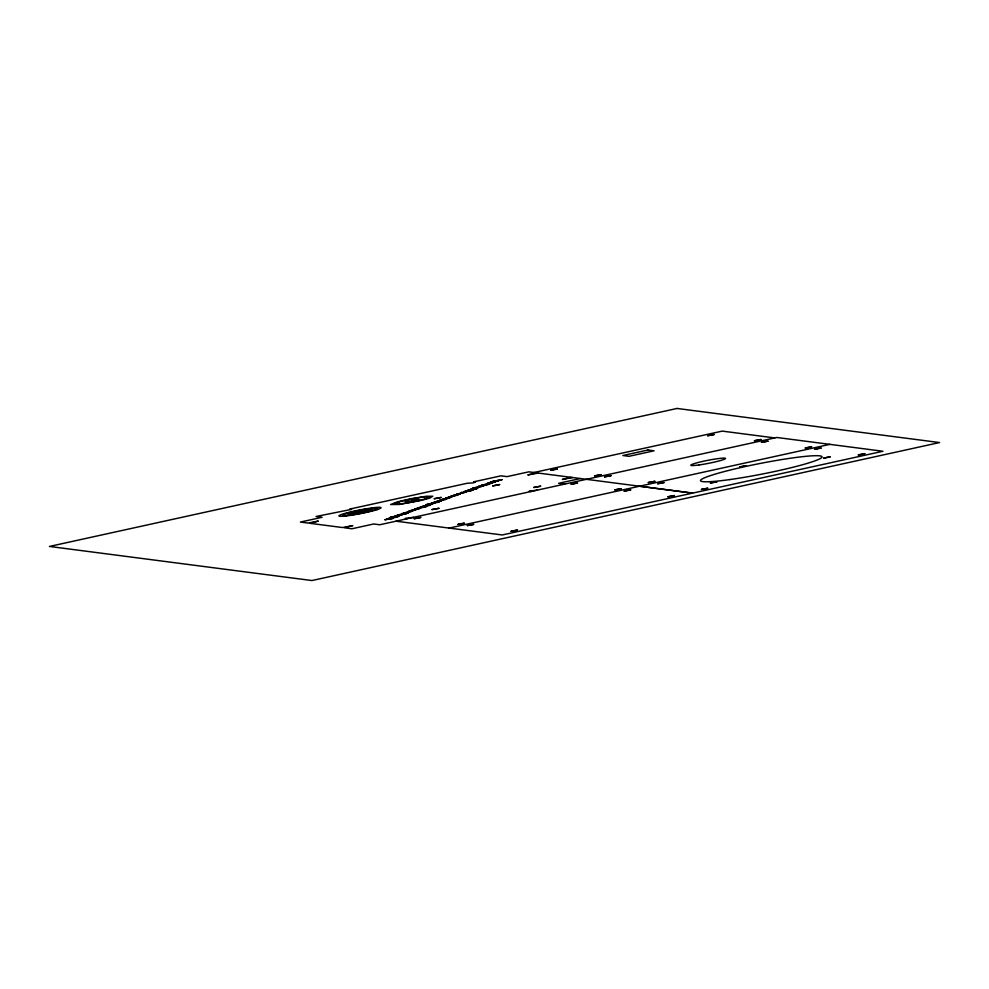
<?xml version="1.0" encoding="UTF-8"?>
<svg xmlns="http://www.w3.org/2000/svg" width="989" height="989" viewBox="0 0 989 989"><rect width="100%" height="100%" fill="white"/><g stroke="black" fill="none" stroke-linecap="round" stroke-linejoin="round"><path stroke-width="1.48" d="M417.581 500.347L411.659 501.349L417.618 500.298M426.704 498.345L428.373 497.652M395.192 503.253L399.235 501.843M430.079 497.85L432.799 496.255L426.605 496.231L411.585 498.604L397.38 501.88L390.618 504.526L399.099 504.477L418.977 500.854M396.861 515.467L396.057 515.764L398.295 515.269L397.491 515.553M398.938 514.713L408.321 513.007L397.306 515.294L406.689 513.588M461.752 492.411L461.146 492.621L470.541 490.915L469.936 491.137M469.713 489.604L468.91 489.889L477.193 488.529L476.389 488.813M400.854 514.898L400.038 515.182L402.276 514.7L401.472 514.985M422.204 507.382L416.962 508.334L424.701 507.134L423.341 507.221M474.324 489.11L476.71 488.269L470.541 489.308L475.956 488.529M377.934 509.372L377.168 509.619M425.962 498.592L426.259 498.493A18.643 1.619 -11.1 0 1 418.013 500.743M429.634 497.999L428.88 498.246M443.69 499.21L441.922 499.544L448.623 498.184L439.079 500.483L445.248 499.433L444.481 499.544C449.822 498.567 439.808 499.309 444.506 499.222M358.896 512.648L360.8 511.993L352.01 513.526L359.032 511.758L355.508 512.277L348.19 514.243A8.172 0.717 -11.1 0 0 348.351 514.329A9.964 0.865 -11.1 0 0 348.82 514.391L355.83 513.378A7.665 0.668 -11.1 0 0 358.908 512.648M368.501 511.56L366.659 511.993A44.653 3.894 -11.1 0 1 365.522 512.253L363.161 512.759A18.556 1.619 -11.1 0 1 352.801 514.676M367.475 512.166L363.581 513.019A21.474 1.867 -11.1 0 1 351.639 515.182M417.383 500.854L415.17 501.336M452.641 495.81L450.341 496.49L456.906 495.229L451.874 496.243L454.136 495.526L453.011 495.872M533.973 472.495L722.254 431.105L774.708 437.929M536.458 472.829L527.805 474.955L538.214 473.051M487.12 484.103L482.706 484.993L492.163 483.151L488.628 483.633M570.987 477.316L562.333 479.442L572.742 477.539M580.382 478.528L558.624 483.312L564.694 484.103M449.13 528.077L829.882 444.358M414.366 501.51L412.364 501.93A17.184 1.496 -11.1 0 1 395.464 503.203M489.629 482.731L487.058 483.46L495.464 482.026L488.529 483.164L491.484 482.657L489.864 482.83M415.293 510.077L408.123 511.474L411.078 511.165M366.338 508.791L372.272 507.901M365.745 509.261L371.703 508.408M352.677 514.676L350.329 515.009A15.935 1.385 -11.1 0 1 349.03 515.17L348.623 515.22M351.28 515.269L346.039 515.974M437.15 502.313L430.92 503.376L440.76 501.027L433.392 502.499L437.583 502.152M437.88 502.214L439.203 502.016L437.076 502.499M429.139 505.156L423.712 505.935L431.328 504.328L422.08 506.516L428.311 505.453M429.041 505.342L430.376 505.156L428.237 505.639M415.664 509.533L412.697 509.854L419.88 508.445L410.868 510.497L415.318 510.064M406.491 512.784L403.537 513.106L416.109 509.78L413.13 510.089M408.544 511.721L411.523 511.412L401.707 513.748L406.936 513.044L403.969 513.34M360.54 511.808L367.549 510.806A7.64 0.668 -11.1 0 0 370.615 510.077L372.494 509.422L363.68 510.942L370.764 509.174L364.892 510.163A7.207 0.63 -11.1 0 0 362.122 510.806L359.947 511.597A9.062 0.791 -11.1 0 0 360.441 511.795L360.429 511.808M639.512 486.217L692.584 493.115L528.818 471.84L507.06 476.624L500.99 475.833L473.595 481.853L475.462 482.138L473.076 482.892L467.315 483.238L349.735 509.088L351.614 509.372L316.06 516.493L322.13 517.284L300.372 522.068L308.012 523.057L318.297 521.104L309.755 523.292L342.54 527.545L352.826 525.592L344.296 527.767L351.936 528.769L373.694 523.985L379.751 524.763L776.798 437.472L882.967 451.256L502.214 534.975L396.045 521.191M537.287 490.136L529.14 491.236L531.006 491.508M413.439 517.358L405.292 518.459L407.159 518.743M372.42 507.852A21.474 1.867 -11.1 0 1 378.54 509.1M345.878 515.974A21.474 1.867 -11.1 0 1 341.65 514.441A21.474 1.867 -11.1 0 1 366.227 508.779M377.353 509.595A21.461 1.867 -11.1 0 1 368.056 512.055M371.493 508.47A17.184 1.496 -11.1 0 1 368.353 511.56M429.065 498.233A21.35 1.867 -11.1 0 1 419.831 500.681M399.445 501.819A17.308 1.508 -11.1 0 1 420.102 497.516A17.308 1.508 -11.1 0 1 428.2 497.677M348.511 515.257A17.579 1.533 -11.1 0 1 345.21 513.934A17.579 1.533 -11.1 0 1 365.72 509.261M478.157 487.701L472.519 488.603L478.157 487.701M442.948 500.187L436.52 501.472L442.948 500.187M451.8 497.047L445.347 498.283L451.8 497.047M823.825 458.068L830.327 456.807L823.849 458.043M388.813 518.335L396.552 517.136L388.813 518.335M390.779 517.63L398.518 516.431L390.779 517.63M463.792 491.706L471.53 490.507L463.792 491.706M498.592 480.852L493.746 481.779C485.104 483.3 493.907 481.111 498.592 480.852M460.256 494.043L453.679 495.341L460.256 494.043M710.411 483.003L716.914 481.754L710.411 483.003M414.218 518.706L420.708 517.482L414.218 518.706M457.969 524.393L464.459 523.169L458.105 524.306M467.303 525.604L473.793 524.38L467.352 525.555M550.799 470.208L557.289 468.996L550.799 470.208M511.053 531.278L517.544 530.055L511.103 531.241M571.123 484.202L577.613 482.991L571.172 484.165M594.55 475.894L601.04 474.671L594.55 475.894M604.6 476.846L611.091 475.622L604.6 476.846M614.874 489.889L621.364 488.665L614.923 489.852M624.207 491.1L630.698 489.876L624.207 491.1M648.339 482.533L654.829 481.309L648.339 482.533M657.673 483.745L664.163 482.521L657.734 483.708M707.704 435.716L714.194 434.492L707.704 435.716M667.946 496.787L674.436 495.563L667.946 496.787M701.424 489.419L707.914 488.207L701.473 489.382M754.459 440.748L760.949 439.536L754.459 440.748M739.747 466.956L746.238 465.745L739.797 466.919M761.493 442.343L767.983 441.131L761.493 442.343M805.244 448.029L811.734 446.805L805.306 447.992M814.577 449.241L821.068 448.017L814.577 449.241M858.328 454.928L864.819 453.704L858.328 454.928M501.992 479.653L492.534 481.495L501.992 479.653M427.359 504.415L435.543 502.882L425.826 504.773L427.359 504.415M474.188 487.787L472.668 488.195L482.36 486.254L474.188 487.787M390.853 518.52L393.066 518.409L384.77 519.769L392.373 518.199L386.748 519.064L390.853 518.52M424.553 506.553L418.483 507.79L426.766 506.43L420.461 507.097L424.553 506.553M471.382 489.926L465.312 491.162L473.595 489.802L467.278 490.47L471.382 489.926M434.307 498.716L441.156 497.455L434.307 498.716M432.057 509.57L438.906 508.309L432.057 509.57M492.769 485.859L499.606 484.598L492.769 485.859M533.763 487.466L540.6 486.217L533.763 487.466M465.77 492.126L456.411 494.327L465.77 492.126M418.681 499.494L407.901 501.856L405.379 501.559L407.703 501.052L404.958 500.694L411.251 499.309L418.681 499.47M393.659 516.592L390.222 517.395L399.828 515.553L393.659 516.592M394.796 516.419L398.332 515.862L394.796 516.419M429.782 504.031L433.256 503.475L429.782 504.031M458.822 494.376L455.125 495.032L458.822 494.376M441.638 500.496L439.611 500.966L441.638 500.496M450.49 497.356L448.462 497.826L450.49 497.356M415.689 508.791L414.886 509.075L417.123 508.581L415.689 508.791M448.771 497.047L447.955 497.331L450.205 496.837L448.771 497.047M478.713 486.415L477.897 486.699L480.147 486.205L478.713 486.415M481.903 485.278L481.124 485.55L482.62 485.339L480.901 485.945L489.407 484.202L481.903 485.278M483.881 485.154L482.916 485.5L486.44 484.783L483.881 485.154M482.694 485.834L481.89 486.118L484.128 485.636L482.694 485.834M677.057 408.457L49.45 546.447L311.943 580.543L939.55 442.553L677.057 408.457M647.993 449.995L622.86 455.521L628.979 456.312L654.112 450.786L647.993 449.995M699.112 464.941A17.703 1.545 -11.1 0 0 725.518 458.5A17.703 1.545 -11.1 0 0 699.804 462.086A17.703 1.545 -11.1 0 0 699.112 464.941M729.647 479.591A61.961 5.402 -11.1 0 0 822.032 457.029A61.961 5.402 -11.1 0 0 732.033 469.602A61.961 5.402 -11.1 0 0 729.647 479.591"/></g></svg>
